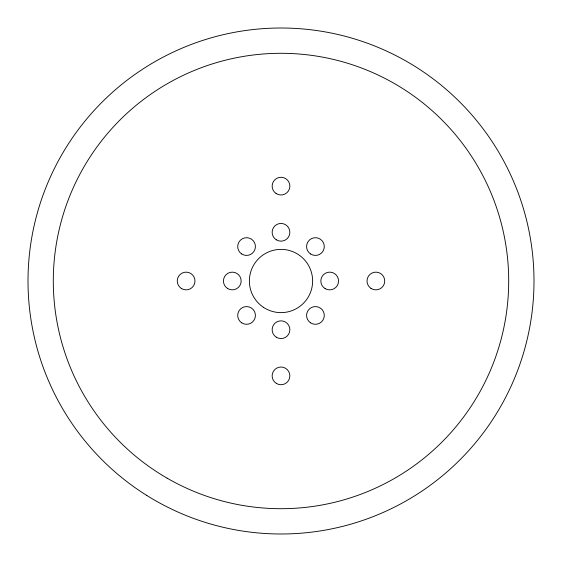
<?xml version="1.0" encoding="UTF-8"?>
<svg xmlns="http://www.w3.org/2000/svg" width="562" height="562" viewBox="0 0 562 562"><rect width="100%" height="100%" fill="white"/><g stroke="black" fill="none" stroke-linecap="round" stroke-linejoin="round"><path stroke-width="0.84" d="M167.153 478.192A227.694 227.694 0 0 0 508.694 281A227.694 227.694 0 0 0 167.153 83.808A227.694 227.694 0 0 0 167.153 478.192M263.501 307.344A31.627 31.627 0 0 0 312.563 282.988A31.627 31.627 0 0 0 266.936 252.675A31.627 31.627 0 0 0 263.501 307.344M276.363 239.841A8.851 8.851 0 0 0 289.852 232.549A8.851 8.851 0 0 0 276.785 224.512A8.851 8.851 0 0 0 276.363 239.841M310.561 253.954A8.851 8.851 0 0 0 324.274 247.09A8.851 8.851 0 0 0 311.474 238.646A8.851 8.851 0 0 0 310.561 253.954M325.061 288.545A8.851 8.851 0 0 0 338.556 281.246A8.851 8.851 0 0 0 325.489 273.209A8.851 8.851 0 0 0 325.061 288.545M310.561 322.827A8.851 8.851 0 0 0 324.274 315.963A8.851 8.851 0 0 0 311.474 307.519A8.851 8.851 0 0 0 310.561 322.827M276.363 337.242A8.851 8.851 0 0 0 289.852 329.95A8.851 8.851 0 0 0 276.785 321.914A8.851 8.851 0 0 0 276.363 337.242M241.688 322.827A8.851 8.851 0 0 0 255.401 315.963A8.851 8.851 0 0 0 242.594 307.519A8.851 8.851 0 0 0 241.688 322.827M227.659 288.545A8.851 8.851 0 0 0 241.147 281.246A8.851 8.851 0 0 0 228.088 273.209A8.851 8.851 0 0 0 227.659 288.545M241.688 253.954A8.851 8.851 0 0 0 255.401 247.09A8.851 8.851 0 0 0 242.594 238.646A8.851 8.851 0 0 0 241.688 253.954M370.976 288.376A8.851 8.851 0 0 0 384.71 281.555A8.851 8.851 0 0 0 371.939 273.069A8.851 8.851 0 0 0 370.976 288.376M276.097 193.504A8.851 8.851 0 0 0 289.837 186.682A8.851 8.851 0 0 0 277.066 178.196A8.851 8.851 0 0 0 276.097 193.504M181.224 288.376A8.851 8.851 0 0 0 194.965 281.555A8.851 8.851 0 0 0 182.186 273.069A8.851 8.851 0 0 0 181.224 288.376M276.574 383.544A8.851 8.851 0 0 0 289.852 375.873A8.851 8.851 0 0 0 276.574 368.201A8.851 8.851 0 0 0 276.574 383.544M146.83 495.487A252.998 252.998 0 0 0 533.837 289.957A252.998 252.998 0 0 0 162.334 57.563A252.998 252.998 0 0 0 146.83 495.487"/></g></svg>
